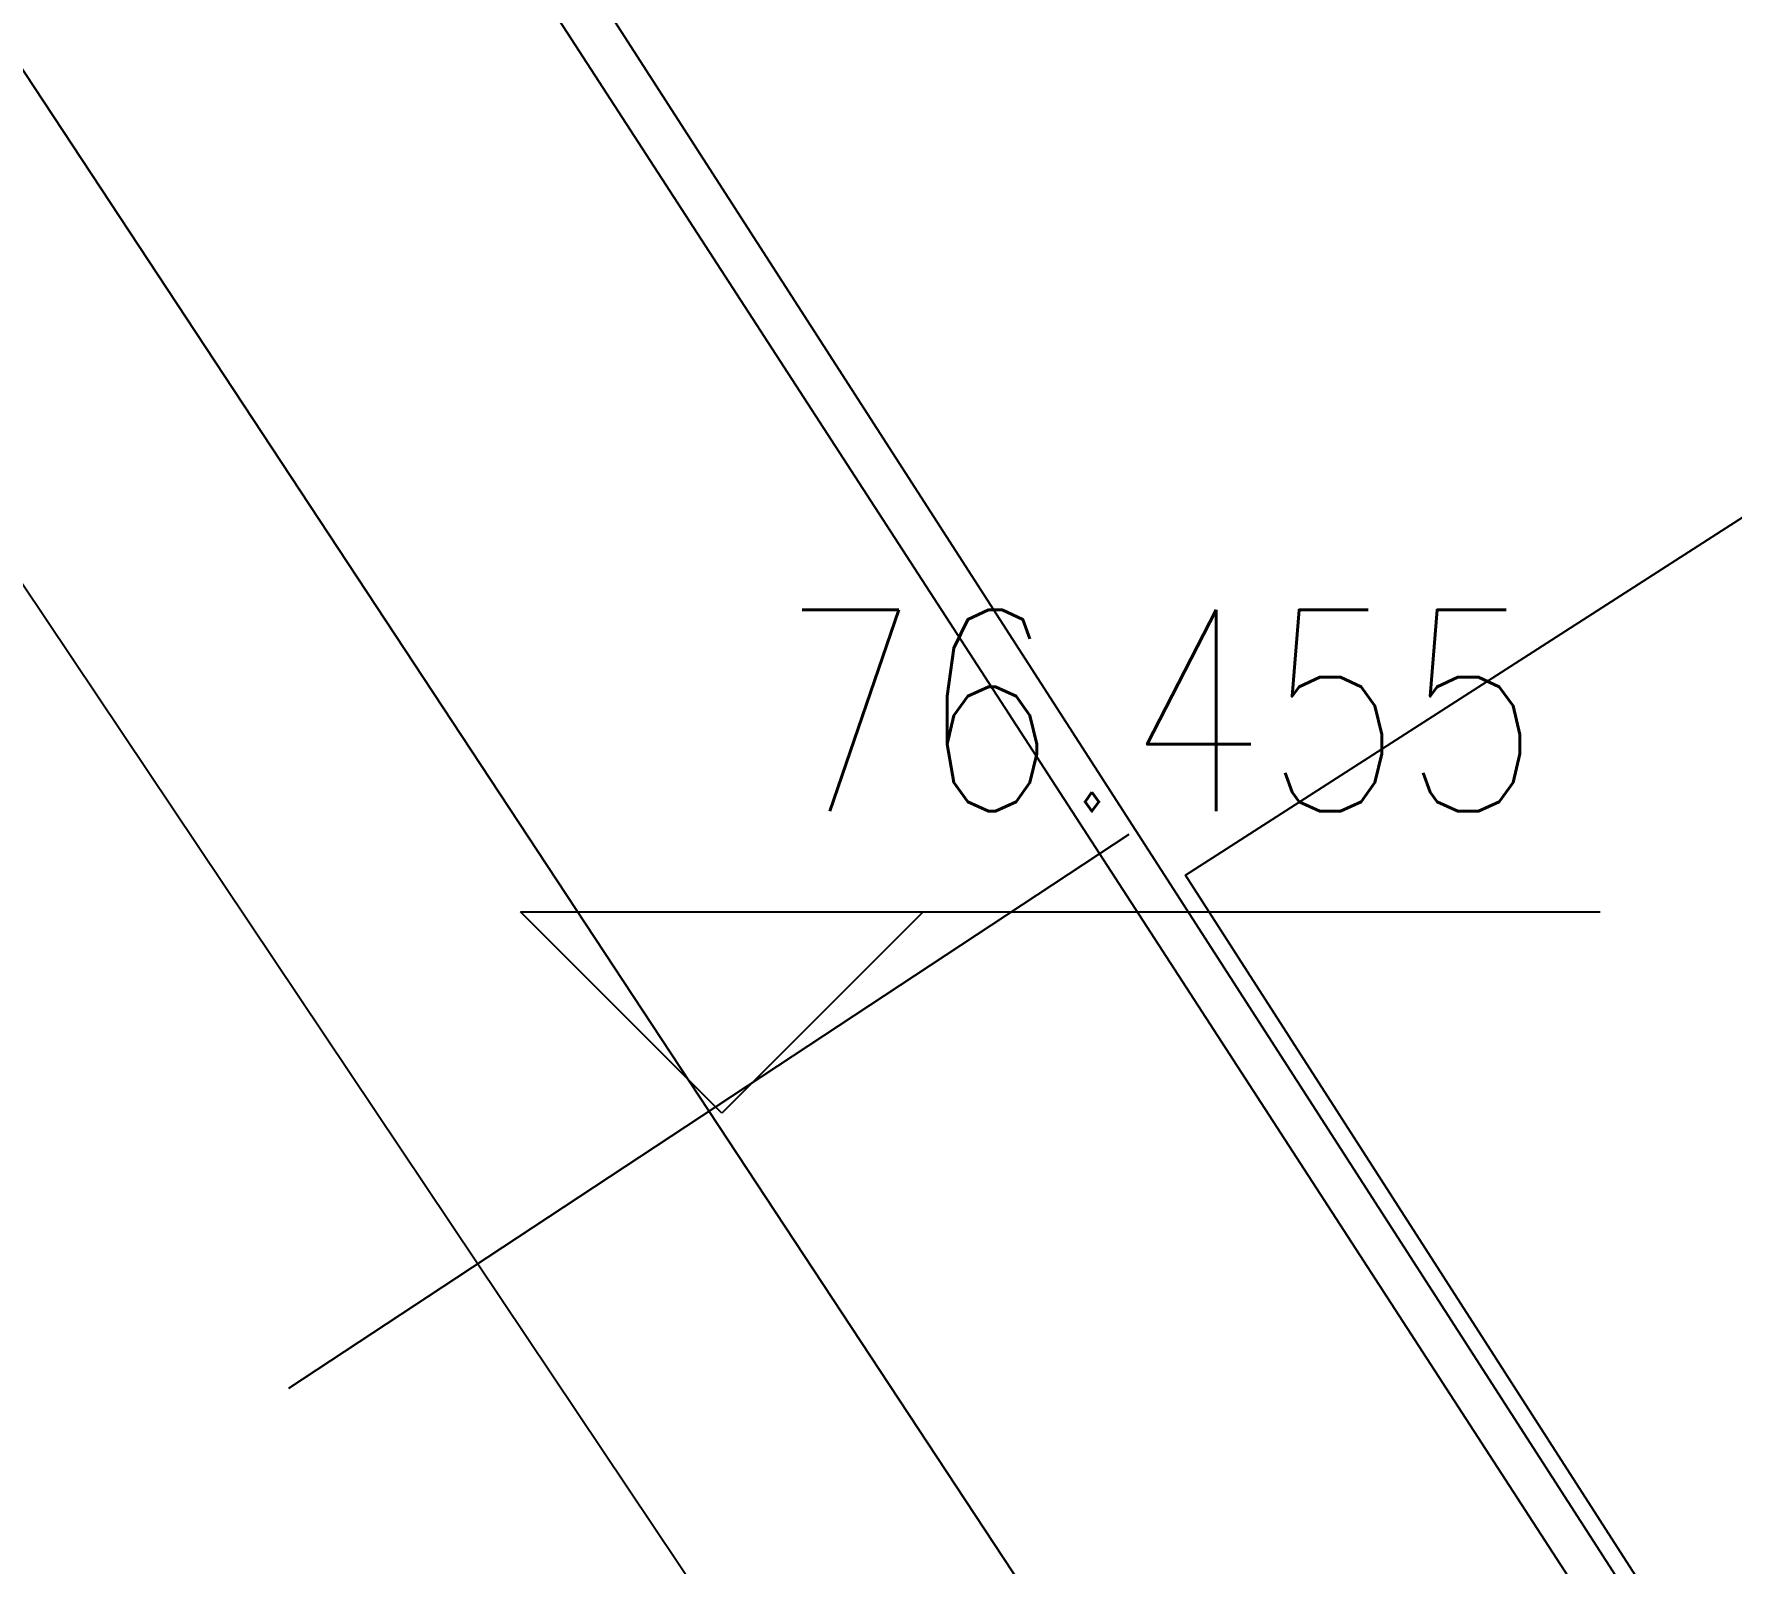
# Model space of a CAD drawing. Extents: x 532522 to 2902776, y -101917278 to 111238625.
# Drawn here: x 2902119.22 to 2902144.51, y 2548904.04 to 2548926.82 of the extents above; entities that cross this region are included whole.
import ezdxf
from ezdxf.enums import TextEntityAlignment as Align

# ---------------------------------------------------------------- set-up
doc = ezdxf.new("R2010")
doc.units = 0
doc.header["$LTSCALE"] = 1000
doc.header["$MEASUREMENT"] = 0
doc.linetypes.add('DASHDOT', pattern=[1, 0.5, -0.25, 0, -0.25])
for name, color, linetype in [('1', 7, 'CONTINUOUS'), ('NEW道路', 4, 'CONTINUOUS'), ('PUB_DIM', 3, 'CONTINUOUS'), ('施工临建布置', 7, 'CONTINUOUS')]:
    doc.layers.add(name, color=color, linetype=linetype)
doc.styles.add('DIM_FONT', font='SIMPLEX.shx', dxfattribs={"width": 0.8})

msp = doc.modelspace()

# ---------------------------------------------------------------- linework, layer by layer
at = {"layer": '1', "linetype": 'Continuous'}
for p, q in [((2902125.526, 2548908.292), (2902135.545, 2548914.897)), ((2902123.021, 2548906.641), (2902125.526, 2548908.292))]:
    msp.add_line(p, q, dxfattribs=at)
at = {"layer": 'NEW道路', "color": 4, "linetype": 'DASHDOT', "ltscale": 10}
msp.add_line((2902094.63, 2548963.335), (2902167.089, 2548853.421), dxfattribs=at)
at = {"layer": 'PUB_DIM', "linetype": 'Continuous'}
for p, q in [((2902126.475, 2548913.738), (2902132.475, 2548913.738)), ((2902129.475, 2548910.738), (2902126.475, 2548913.738)), ((2902129.475, 2548913.738), (2902142.561, 2548913.738)), ((2902132.475, 2548913.738), (2902129.475, 2548910.738))]:
    msp.add_line(p, q, dxfattribs=at)
at = {"layer": '施工临建布置', "color": 4, "linetype": 'Continuous'}
msp.add_line((2902097.021, 2548973.335), (2902219.798, 2548783.984), dxfattribs=at)
at = {"layer": '施工临建布置', "color": 6, "linetype": 'Continuous', "flags": 128}
for points in [[(2902232.137, 2548907.22), (2902279.582, 2548920.02), (2902279.508, 2548966.172), (2902102.811, 2548965.927), (2902181.91, 2548843.105), (2902226.152, 2548843.112)], [(2902135.519, 2548894.042), (2902098.714, 2548948.978), (2901921.739, 2548948.876), (2901736.069, 2548827.707), (2901826.133, 2548693.343)]]:
    msp.add_lwpolyline(points, close=True, dxfattribs=at)
at = {"layer": '施工临建布置', "color": 6, "linetype": 'Continuous'}
msp.add_lwpolyline([(2902146.48, 2548920.771), (2902168.103, 2548887.119), (2902158.008, 2548880.632), (2902136.385, 2548914.284)], close=True, dxfattribs=at)

# ---------------------------------------------------------------- texts
at = {"layer": 'PUB_DIM', "linetype": 'Continuous', "style": 'DIM_FONT', "width": 0.8}
msp.add_text('76.455', height=3, dxfattribs=at).set_placement((2902136.018, 2548916.738), align=Align.MIDDLE)

doc.saveas('drawing.dxf')
